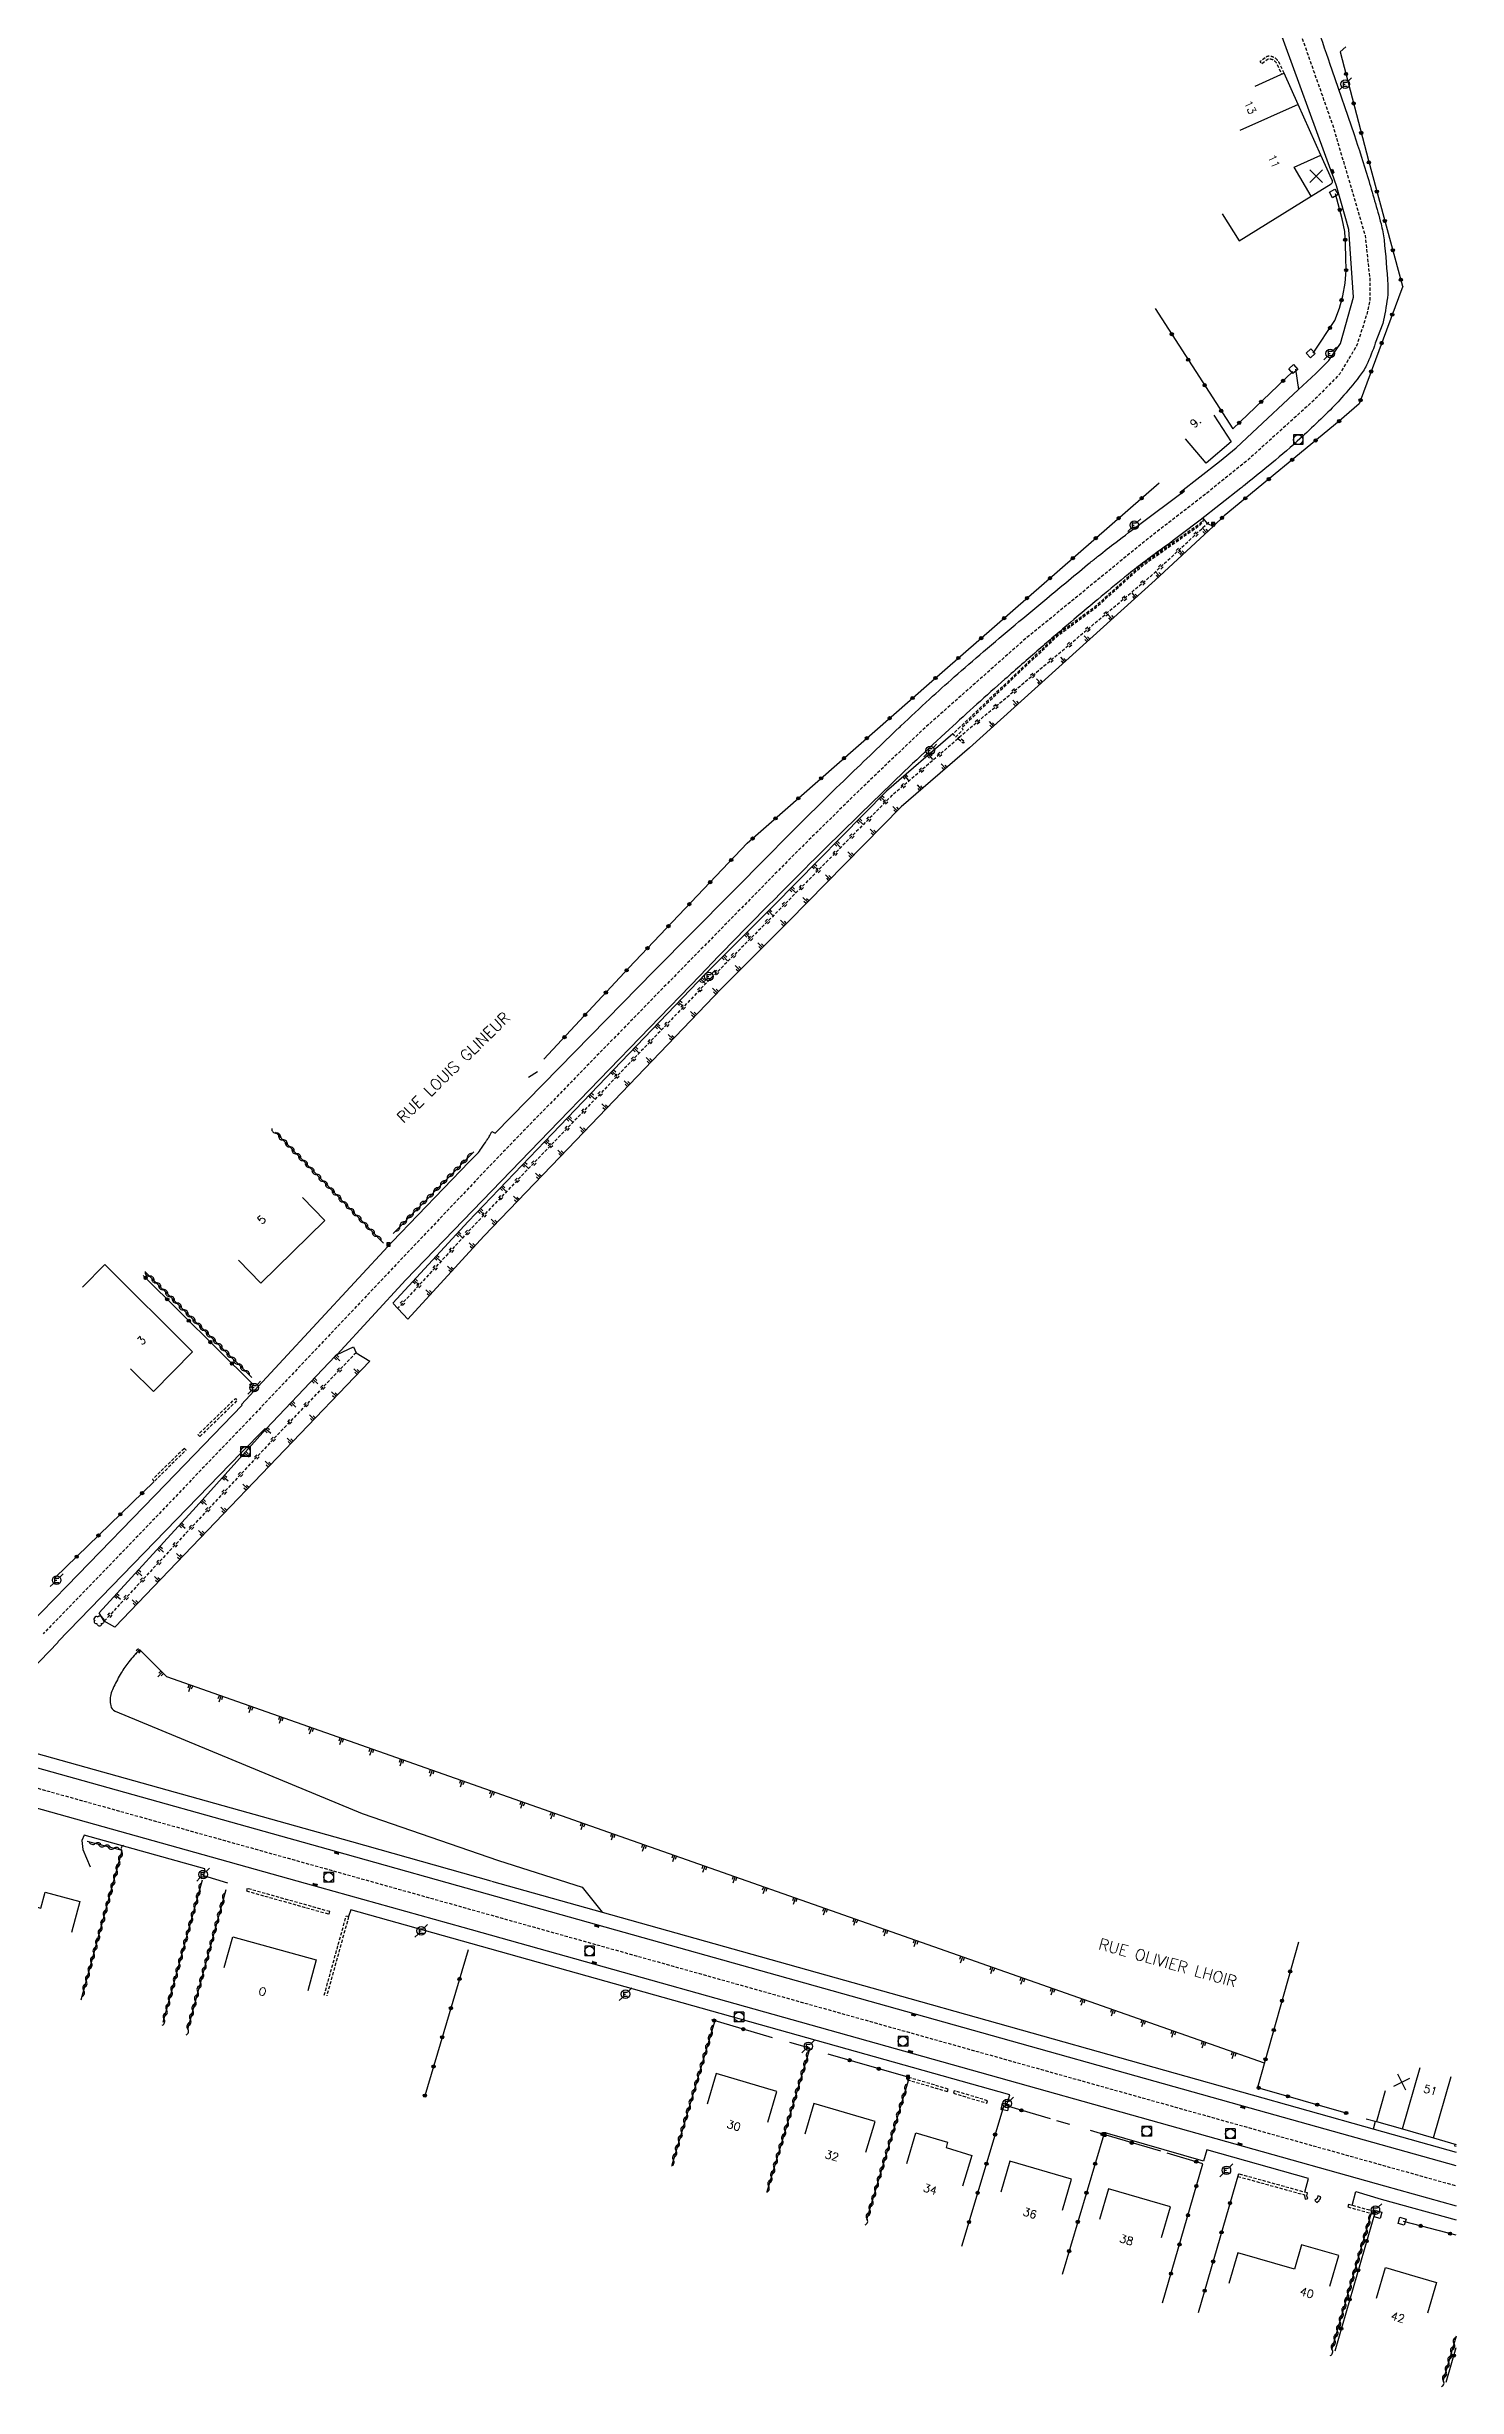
# Model space of a CAD drawing. Header units: millimetres. Extents: x 110000 to 111000, y 128000 to 129001.
# Drawn here: x 110779.8 to 111000.2, y 128416.3 to 128781.9 of the extents above; entities that cross this region are included whole.
import ezdxf
from ezdxf.enums import TextEntityAlignment as Align

# ---------------------------------------------------------------- set-up
doc = ezdxf.new("R2010")
doc.units = ezdxf.units.MM
doc.linetypes.add('DASHED', pattern=[0.75, 0.5, -0.25])
doc.layers.get('0').update_dxf_attribs({"linetype": 'CONTINUOUS'})
for name, color, linetype in [('W0001', 6, 'DASHED'), ('W0008', 7, 'CONTINUOUS'), ('W0100', 7, 'CONTINUOUS'), ('W0112', 1, 'DASHED'), ('W0211', 2, 'CONTINUOUS'), ('W0220', 5, 'DASHED'), ('W0300', 7, 'CONTINUOUS'), ('W0310', 3, 'CONTINUOUS'), ('W0322', 7, 'CONTINUOUS'), ('W0330', 7, 'CONTINUOUS'), ('W0400', 7, 'CONTINUOUS'), ('W0420', 7, 'CONTINUOUS'), ('W0471', 7, 'CONTINUOUS'), ('W0989', 7, 'CONTINUOUS'), ('W0991', 7, 'CONTINUOUS'), ('W1102', 7, 'CONTINUOUS')]:
    doc.layers.add(name, color=color, linetype=linetype)
doc.styles.get("Standard").update_dxf_attribs({"font": 'romans.shx', "width": 0.85})

# ---------------------------------------------------------------- blocks, each defined once
blk = doc.blocks.new('t112o')
at = {"color": 0, "linetype": 'Continuous'}
for p, q in [((-0.5, 0.5), (0.5, 0.5)), ((-0.5, -0.5), (-0.5, 0.5)), ((0.5, 0.5), (0.5, -0.5)), ((0.5, -0.5), (-0.5, -0.5))]:
    blk.add_line(p, q, dxfattribs=at)
blk = doc.blocks.new('T471')
for p, q in [((-0.333334, 0.333334), (-0.333334, -0.333334)), ((-0.333334, 0.333334), (0.333334, 0.333334)), ((-0.333334, 0), (0, 0)), ((0.500001, 0.500001), (1.000002, 1.000002)), ((-0.500001, -0.500001), (-1.000002, -1.000002)), ((-0.333334, -0.333334), (0.333334, -0.333334))]:
    blk.add_line(p, q)
blk.add_ellipse((0, 0), major_axis=(0.471405, 0.471405), ratio=1, start_param=5.4977871438, end_param=11.780972451)
blk = doc.blocks.new('T420')
for p, q in [((0.75, 0.75), (-0.75, 0.75)), ((-0.75, 0.75), (-0.75, -0.75)), ((0.75, 0.75), (0.75, -0.75)), ((0.75, -0.75), (-0.75, -0.75))]:
    blk.add_line(p, q)
blk.add_ellipse((0, 0), major_axis=(-0.53, 0.53), ratio=1, start_param=3.926991, end_param=10.210176)
blk = doc.blocks.new('T400')
for p, q in [((-0.15, 0.3), (0.15, 0.3)), ((-0.15, -0.25), (-0.15, 0.3)), ((-0.15, 0.15), (0.15, 0.15)), ((-0.15, 0), (0.15, 0)), ((0.15, 0.3), (0.15, -0.25)), ((-0.15, -0.15), (0.15, -0.15)), ((-0.15, -0.25), (-0.15, -0.3)), ((-0.15, -0.3), (0.15, -0.3)), ((0.15, -0.3), (0.15, -0.25))]:
    blk.add_line(p, q)
blk = doc.blocks.new('t330o')
at = {"color": 0, "linetype": 'Continuous'}
for p, q in [((0.25, -0.25), (-0.25, 0.25)), ((-0.25, -0.25), (0.25, 0.25)), ((-0.25, 0.25), (-0.25, -0.25)), ((0.25, 0.25), (-0.25, 0.25)), ((0.25, -0.25), (0.25, 0.25)), ((-0.25, -0.25), (0.25, -0.25)), ((-0.25, -0.25), (-0.25, -0.25))]:
    blk.add_line(p, q, dxfattribs=at)
blk = doc.blocks.new('T300')
for p, q in [((-0.8, 0.51), (-0.86, 0.34)), ((-0.86, 0.34), (-0.86, 0.17)), ((-0.86, 0.17), (-0.74, 0.06)), ((-0.69, 0.63), (-0.8, 0.51)), ((-0.8, -0.06), (-0.74, 0.06)), ((-0.74, 0.06), (-0.69, 0.11)), ((-0.57, 0.69), (-0.69, 0.63)), ((-0.46, 0.69), (-0.57, 0.69)), ((-0.29, 0.63), (-0.46, 0.69)), ((-0.29, 0.63), (-0.17, 0.74)), ((-0.23, 0.57), (-0.29, 0.63)), ((-0.17, 0.74), (-0.06, 0.8)), ((-0.06, 0.8), (0.06, 0.8)), ((0.06, 0.8), (0.23, 0.74)), ((0.23, 0.74), (0.34, 0.63)), ((0.34, 0.63), (0.4, 0.51)), ((0.46, 0.46), (0.34, 0.46)), ((0.4, 0.51), (0.4, 0.46)), ((0.57, 0.4), (0.46, 0.46)), ((0.57, 0.4), (0.69, 0.29)), ((0.69, 0.29), (0.74, 0.17)), ((0.74, 0.06), (0.69, -0.17)), ((0.74, 0.17), (0.74, 0.06)), ((-0.8, -0.17), (-0.8, -0.06)), ((-0.8, -0.23), (-0.8, -0.17)), ((-0.74, -0.34), (-0.8, -0.23)), ((-0.69, -0.4), (-0.74, -0.34)), ((-0.51, -0.46), (-0.69, -0.4)), ((-0.4, -0.46), (-0.51, -0.46)), ((-0.4, -0.46), (-0.34, -0.46)), ((-0.34, -0.46), (-0.34, -0.4)), ((-0.34, -0.51), (-0.34, -0.46)), ((-0.29, -0.63), (-0.34, -0.51)), ((-0.17, -0.74), (-0.29, -0.63)), ((-0.06, -0.8), (-0.17, -0.74)), ((0.06, -0.8), (-0.06, -0.8)), ((0.17, -0.74), (0.06, -0.8)), ((0.23, -0.69), (0.17, -0.74)), ((0.29, -0.46), (0.23, -0.46)), ((0.29, -0.63), (0.23, -0.69)), ((0.46, -0.4), (0.29, -0.46)), ((0.34, -0.51), (0.29, -0.63)), ((0.34, -0.51), (0.34, -0.46)), ((0.57, -0.34), (0.46, -0.4)), ((0.63, -0.29), (0.57, -0.34)), ((0.69, -0.17), (0.63, -0.29))]:
    blk.add_line(p, q)
blk = doc.blocks.new('t211o')
at = {"color": 0, "linetype": 'Continuous'}
for p, q in [((-0.29, 0.5), (-0.29, 0)), ((0, 1), (0, 0)), ((0.29, 0.5), (0.29, 0))]:
    blk.add_line(p, q, dxfattribs=at)
blk = doc.blocks.new('t991o')
at = {"color": 0, "linetype": 'Continuous'}
for p, q in [((-1, 1), (1, -1)), ((-1, -1), (1, 1))]:
    blk.add_line(p, q, dxfattribs=at)
blk = doc.blocks.new('t322o')
at = {"color": 0, "linetype": 'Continuous'}
for radius in [0.25, 0.15]:
    blk.add_circle((0, 0), radius, dxfattribs=at)
blk = doc.blocks.new('t310o')
at = {"color": 0, "linetype": 'Continuous'}
for centre, start, end in [((-0.5, 0.38), 216.8699, 323.1304), ((0.5, -0.37), 36.8699, 143.1303)]:
    blk.add_arc(centre, 0.625, start, end, dxfattribs=at)
blk = doc.blocks.new('t220o')
at = {"color": 0, "linetype": 'Continuous'}
for p, q in [((-0.25, 0.25), (0.25, 0.25)), ((-0.25, -0.25), (0.25, -0.25))]:
    blk.add_line(p, q, dxfattribs=at)

msp = doc.modelspace()

# ---------------------------------------------------------------- linework, layer by layer
at = {"layer": 'W0001', "flags": 128}
for points in [[(111000, 128869.29), (110991.11, 128854.59), (110983.12, 128841.19), (110977.42, 128830.99), (110973.74, 128823.96), (110971.65, 128817.45), (110970.68, 128814.36), (110970.21, 128810.91), (110969.9, 128806.09), (110970.57, 128800.5), (110973.01, 128791.69), (110975.4, 128784.81), (110980.78, 128769.51), (110985.8, 128752.44), (110986.54, 128745.43), (110986.54, 128742.27), (110986.03, 128740.1), (110984.5, 128735.31), (110981.81, 128730.83), (110977.96, 128726.88), (110967.6, 128717.5), (110961.02, 128712.18), (110951.61, 128704.9), (110932.34, 128689.14), (110916.52, 128675.12), (110905.91, 128664.96), (110896.39, 128655.58), (110877.54, 128636.4), (110861.76, 128620.25), (110850.18, 128608.34), (110834.89, 128592.23), (110811.74, 128567.8), (110790.45, 128545.58), (110779.2, 128533.99)], [(110466.92, 128590.18), (110491.08, 128583.68), (110506.48, 128579.84), (110508.92, 128579.76), (110539.99, 128572.31), (110570.69, 128564.94), (110610.12, 128555.46), (110631.01, 128550.3), (110633.32, 128549.42), (110655.53, 128544.02), (110666.17, 128541.32), (110705.86, 128530.23), (110745.88, 128518.98), (110777.82, 128510.04), (110825.66, 128496.67), (110870.52, 128484.09), (110933.44, 128466.44), (110972.14, 128455.58), (111000, 128447.78)]]:
    msp.add_lwpolyline(points, dxfattribs=at)
at = {"layer": 'W0008', "flags": 128}
for points in [[(110980.63, 128762.1), (110972.06, 128785.64, -0.002368), (110971.59, 128786.97, -0.00059), (110969.7, 128792.33, -0.039056), (110967.54, 128800.47, -0.047274), (110966.94, 128807.4, -0.026043), (110967.24, 128812.42, -0.041015), (110967.86, 128815.55), (110968.42, 128817.53)], [(110978.24, 128785.24, 0.00115), (110980.58, 128778.35), (110984.05, 128768.23, -0.009095), (110986.22, 128761.5, -0.008563), (110988.27, 128754.27, -0.037101), (110988.74, 128751.76, -0.013408), (110989.33, 128744.73, -0.046897), (110989.26, 128742.72, -0.023296), (110988.55, 128738.73), (110987.38, 128735.66, -0.032509), (110985.99, 128732.18, -0.0584), (110984.87, 128730.41, -0.00722), (110982.1, 128727.08, -0.019671), (110981.02, 128725.91, -0.011107), (110975.19, 128720.34, -0.014901), (110970.63, 128716.42, -0.00052), (110967.03, 128713.51, -0.002737), (110966.35, 128712.97), (110960.01, 128707.97), (110957.05, 128705.73, -0.004869), (110953.75, 128703.3, 0.005251), (110950.7, 128701.03, 0.007714), (110948.18, 128699.06, 0.004585), (110944.01, 128695.62, 0.001495), (110940.7, 128692.83, 0.001388), (110937.15, 128689.81, 0.001869), (110934.82, 128687.79, 0.000817), (110929.5, 128683.14, 0.006435), (110920.8, 128675.3, 0.005416), (110910.68, 128665.75, 0.004755), (110897.39, 128652.68, 0.003999), (110881.86, 128636.87), (110858.3, 128612.48), (110835.89, 128589.32), (110825.15, 128577.65), (110824.87, 128577.36), (110815.07, 128567.07), (110814.03, 128565.98), (110813.92, 128566.07), (110810.17, 128562.27), (110781.49, 128532.73)], [(110810.3, 128569.73), (110810.2, 128569.82), (110833.74, 128595.24), (110845.8, 128607.73, 0.021711), (110847.04, 128609, 0.034124), (110847.73, 128609.89, 0.002754), (110848.52, 128611.07, 0.006453), (110848.85, 128611.57, 0.022594), (110849, 128611.85), (110849.32, 128612.5), (110849.83, 128612.23), (110874.7, 128637.56), (110892.69, 128655.77, -0.002257), (110900.25, 128663.32, -0.003725), (110904.89, 128667.84, -0.000057), (110912.97, 128675.59, -0.001621), (110913.25, 128675.86, -0.004054), (110917.72, 128680.03, -0.004767), (110921.59, 128683.5, -0.004924), (110926.16, 128687.46, -0.002307), (110936.03, 128695.75, -0.001192), (110942.84, 128701.39, -0.006319), (110944.14, 128702.43, -0.00271), (110946.86, 128704.54, -0.001875), (110950.81, 128707.54), (110956.98, 128712.18), (110956.88, 128712.36), (110963.04, 128717.17), (110965.62, 128719.29), (110968.16, 128721.62), (110975.38, 128728.4), (110978.06, 128730.91), (110980.11, 128732.92), (110981.94, 128735.57), (110983.96, 128742.85), (110983.23, 128753.38), (110981.33, 128760.21), (110980.65, 128762.13)]]:
    msp.add_lwpolyline(points, format="xyb", dxfattribs=at)
for points in [[(110974.93, 128731.6), (110975.38, 128728.4)], [(110776.9, 128535.24), (110782.96, 128541.49), (110798.35, 128557.33), (110810.3, 128569.72)], [(110808.1, 128495.06), (110804.32, 128496.21), (110804.47, 128497.28), (110785.61, 128502.54), (110785.27, 128501.73), (110785.44, 128500.29), (110786.54, 128497.61)], [(110987.09, 128456.66), (110987.42, 128457.86)], [(110976.35, 128446.77), (110976.92, 128448.9), (110961.06, 128453.39), (110960.54, 128451.62), (110945.19, 128456.07), (110945.09, 128455.78)]]:
    msp.add_lwpolyline(points, dxfattribs=at)
at = {"layer": 'W0008'}
for points in [[(110691.94, 128531), (110710.91, 128525.72), (110750.9, 128514.45), (110773.83, 128508.01), (110820.17, 128495.07), (110844.82, 128488.2), (110912.34, 128469.23), (110965.45, 128454.35), (110988.8, 128447.78), (111000, 128444.65)], [(110849.28, 128495.36), (110866.57, 128490.51), (110914.65, 128477.03), (110987.22, 128456.62), (111000, 128453.03)], [(110929.76, 128460.24), (110930.25, 128461.98), (110846.07, 128485.63), (110827.27, 128490.9), (110826.91, 128489.83)], [(111000, 128453.9), (110999.79, 128453.96), (110999.88, 128454.27)], [(110983.74, 128444.71), (110984.33, 128446.86), (110988.29, 128445.71), (111000, 128442.44)]]:
    msp.add_lwpolyline(points, dxfattribs=at)
for points in [[(111000, 128450.89), (110967.81, 128459.91), (110914.02, 128475), (110848.65, 128493.33), (110826.42, 128499.58), (110775.42, 128513.86, -0.086156), (110773.89, 128514.59, -0.069531), (110772.36, 128516.02, -0.067595), (110771.72, 128517.09, -0.058929), (110771.31, 128518.46, -0.061484), (110771.22, 128520.3, -0.088017), (110771.54, 128521.55, -0.033464), (110772.32, 128522.99, -0.052305), (110772.96, 128523.82), (110781.54, 128532.69)], [(110849.22, 128495.37), (110827.44, 128501.5), (110773.27, 128516.65), (110772.54, 128517.92, -0.093563), (110772.33, 128518.93, -0.041071), (110772.44, 128520.72, -0.088307), (110772.71, 128521.51, -0.021591), (110773.35, 128522.58, -0.045834), (110773.72, 128523.04), (110775.48, 128524.86), (110774.68, 128525.61)]]:
    msp.add_lwpolyline(points, format="xyb", dxfattribs=at)
at = {"layer": 'W0100', "flags": 128}
msp.add_lwpolyline([(110963.45, 128755.86), (110966.09, 128751.61), (110977.34, 128758.61), (110980.5, 128760.54, 0.071463), (110980.6, 128760.65, 0.071463), (110980.67, 128760.78, 0.061607), (110980.69, 128760.9, 0.163643), (110980.61, 128761.2), (110978.87, 128764.99), (110975.33, 128772.93), (110973.13, 128777.81), (110968.57, 128775.75)], format="xyb", dxfattribs=at)
for points in [[(110962.13, 128724.41), (110964.84, 128720.21), (110960.95, 128716.87), (110957.7, 128720.67)], [(110819.75, 128602.16), (110823.24, 128598.58), (110813.22, 128588.81), (110809.73, 128592.39)], [(110785.35, 128588.14), (110788.88, 128591.68), (110802.58, 128578.07), (110796.44, 128571.88), (110792.89, 128575.4)]]:
    msp.add_lwpolyline(points, dxfattribs=at)
at = {"layer": 'W0100'}
for points in [[(110768.46, 128488.83), (110769.79, 128493.65), (110778.85, 128491.16), (110779.54, 128493.66), (110784.96, 128492.17), (110783.64, 128487.35)], [(110807.51, 128481.86), (110808.84, 128486.68), (110821.9, 128483.06), (110820.56, 128478.25)], [(110892.45, 128457.69), (110893.88, 128462.48), (110884.4, 128465.31), (110882.97, 128460.52)], [(110988.92, 128462.63), (110987.56, 128457.82), (110991.65, 128456.66), (110996.49, 128455.25), (111000, 128454.24)], [(110907.79, 128453.02), (110909.21, 128457.81), (110899.64, 128460.63), (110898.23, 128455.83)], [(110914.15, 128451.27), (110915.59, 128456.06), (110920.55, 128454.57), (110920.31, 128453.73), (110924.31, 128452.51), (110922.85, 128447.73)], [(110938.49, 128443.99), (110939.89, 128448.79), (110930.28, 128451.6), (110928.88, 128446.8)], [(110953.98, 128439.67), (110955.38, 128444.47), (110945.7, 128447.3), (110944.3, 128442.5)], [(110980.29, 128432.08), (110981.68, 128436.88), (110975.83, 128438.57), (110974.73, 128434.76), (110965.89, 128437.31), (110964.5, 128432.51)], [(110987.56, 128430.2), (110988.95, 128435), (110993.55, 128433.67), (110996.95, 128432.69), (110995.56, 128427.88)]]:
    msp.add_lwpolyline(points, dxfattribs=at)
at = {"layer": 'W0112', "flags": 128}
msp.add_lwpolyline([(110973.13, 128777.81), (110972.31, 128779.54, 0.090591), (110971.93, 128780.02, 0.090591), (110971.4, 128780.34, 0.069966), (110970.94, 128780.45, 0.069966), (110970.46, 128780.43), (110969.33, 128779.62), (110969.56, 128779.29), (110970.62, 128780.05, -0.054381), (110970.9, 128780.05, -0.069966), (110971.26, 128779.97, -0.090591), (110971.66, 128779.72, -0.089183), (110971.95, 128779.36), (110972.76, 128777.63)], format="xyb", dxfattribs=at)
for points in [[(110922.52, 128675.69), (110921.37, 128674.63), (110921.8, 128674.09), (110922.98, 128675.29), (110922.72, 128675.56), (110930.39, 128682.93), (110937.81, 128689.97), (110943.74, 128694.36), (110950.98, 128700.88), (110960.08, 128707.3), (110960.55, 128707.93), (110960.41, 128708.04), (110959.96, 128707.42), (110950.87, 128701.02), (110943.63, 128694.49), (110937.7, 128690.11), (110930.26, 128683.06), (110922.52, 128675.69)], [(110922.14, 128673.82), (110922.35, 128674.08), (110923.2, 128673.42), (110922.99, 128673.16)], [(110803.7, 128564.82), (110803.42, 128565.11), (110809.25, 128570.75), (110809.52, 128570.46)], [(110811.82, 128573.18), (110811.4, 128572.78), (110811.68, 128572.49), (110812.1, 128572.89)], [(110801.26, 128563.01), (110801.54, 128562.72), (110796.56, 128557.81), (110796.28, 128558.1)]]:
    msp.add_lwpolyline(points, close=True, dxfattribs=at)
at = {"layer": 'W0112'}
for points in [[(110823.92, 128490.21), (110824.03, 128490.6), (110811.1, 128494.22), (110810.99, 128493.84)], [(110914.25, 128464.35), (110920.52, 128462.51), (110920.64, 128462.89), (110914.36, 128464.73)], [(110921.46, 128462.23), (110926.68, 128460.69), (110926.79, 128461.07), (110921.57, 128462.62)], [(110965.9, 128449.24), (110976.32, 128446.36), (110976.29, 128446.18), (110976.43, 128445.66), (110976.82, 128445.77), (110976.7, 128446.19), (110976.78, 128446.65), (110966, 128449.63)], [(110978.22, 128445.16), (110978.64, 128445.55), (110978.69, 128445.7), (110978.75, 128445.69), (110978.86, 128446.07), (110978.42, 128446.2), (110978.29, 128445.77), (110977.95, 128445.45)], [(110983.09, 128444.48), (110987.13, 128443.36), (110987.23, 128443.74), (110983.19, 128444.86)]]:
    msp.add_lwpolyline(points, close=True, dxfattribs=at)
msp.add_lwpolyline([(110823.14, 128477.53), (110826.57, 128489.93), (110826.95, 128489.82), (110823.52, 128477.43)], dxfattribs=at)
at = {"layer": 'W0211', "flags": 128}
for points in [[(110960.44, 128708.31), (110961.12, 128707.45), (110962.08, 128707.05), (110953, 128698.6), (110923.99, 128672.44), (110913.31, 128663.2), (110895.72, 128645.36), (110885.15, 128634.78), (110861.23, 128609.82), (110848.1, 128596.13), (110836.19, 128583.18), (110833.92, 128585.62)], [(110921.37, 128674.63), (110911.01, 128665.66), (110893.32, 128647.73), (110882.74, 128637.14), (110858.8, 128612.15), (110845.65, 128598.44), (110833.88, 128585.65)], [(110825.15, 128577.65), (110827.71, 128578.85), (110828.12, 128577.93), (110830.29, 128576.62), (110790.4, 128535.04), (110788.77, 128536), (110787.99, 128537.26), (110803.13, 128553.83), (110814.03, 128565.98)]]:
    msp.add_lwpolyline(points, dxfattribs=at)
at = {"layer": 'W0211'}
msp.add_lwpolyline([(110970.07, 128466.95), (110918.41, 128485.13), (110868.5, 128502.68), (110798.53, 128527.29), (110794.3, 128531.53, 0.030005), (110792.61, 128529.65, 0.035716), (110791.41, 128527.9, 0.016829), (110790.26, 128525.76, 0.038443), (110789.86, 128524.78, 0.132233), (110789.77, 128522.79, 0.244479), (110790.49, 128521.94), (110829.05, 128505.93), (110850.35, 128498.57), (110863.46, 128494.41), (110866.57, 128490.51)], format="xyb", dxfattribs=at)
at = {"layer": 'W0220', "flags": 128}
for points in [[(110922.35, 128674.08), (110952.36, 128699.3), (110961.44, 128707.75)], [(110922.14, 128673.82), (110911.75, 128664.87), (110894.09, 128646.97), (110883.52, 128636.38), (110859.58, 128611.4), (110846.44, 128597.7), (110834.68, 128584.92)], [(110828.12, 128577.93), (110815.97, 128565.26), (110788.77, 128536)]]:
    msp.add_lwpolyline(points, dxfattribs=at)
at = {"layer": 'W0310', "flags": 128}
for points in [[(110832.4, 128595.05), (110815.53, 128612.36)], [(110833.91, 128596.57), (110846.5, 128609.32)], [(110811.82, 128574.05), (110795.26, 128590.48)], [(110785.16, 128476.84), (110791.55, 128500.15), (110786.09, 128501.57)], [(110804.05, 128495.51), (110797.94, 128473.27)], [(110807.75, 128494), (110801.77, 128472.2)], [(110884.11, 128473.38), (110877.43, 128451)], [(110899, 128469.29), (110892.3, 128446.83)], [(110914.36, 128464.17), (110907.88, 128442.45)], [(110986.86, 128443.84), (110980.55, 128422.08)], [(111000, 128424.29), (110997.95, 128417.2)]]:
    msp.add_lwpolyline(points, dxfattribs=at)
at = {"layer": 'W0322', "flags": 128}
for points in [[(110982.79, 128781.93), (110981.91, 128781.16), (110986.3, 128764.16), (110991.65, 128744.53)], [(110977.67, 128734.06), (110981.06, 128739.19), (110981.8, 128741.11), (110982.29, 128743.05), (110982.66, 128745.01), (110982.83, 128747.04), (110982.78, 128749.02), (110982.72, 128751.05), (110982.61, 128753.07), (110982.21, 128755.05), (110981.17, 128758.95)], [(110991.67, 128744.56), (110984.87, 128726.18), (110981.73, 128723.48), (110963.77, 128708.67), (110962.08, 128707.05)], [(110953, 128741.05), (110965.12, 128722.24), (110974.5, 128731.22)], [(110857.44, 128623.76), (110870.76, 128638.07), (110889.24, 128657.53), (110917.67, 128682.48), (110953.63, 128713.84)], [(110855.05, 128620.96), (110856.45, 128621.88)], [(110812.1, 128572.89), (110794.83, 128590.01)], [(110781.05, 128542.75), (110796.56, 128557.81)], [(110845.65, 128484.62), (110838.84, 128461.82)], [(110975.36, 128485.83), (110968.99, 128463.12), (110983.13, 128459.05)], [(110893.18, 128470.89), (110883.73, 128473.69)], [(110899, 128469.29), (110895.89, 128470.18)], [(110914.36, 128464.73), (110901.89, 128468.36)], [(110929.33, 128460.33), (110922.74, 128438.28)], [(110936.64, 128458.23), (110929.76, 128460.24)], [(110939.63, 128457.35), (110937.6, 128457.94)], [(110985.97, 128458.26), (110987.56, 128457.82)], [(110944.96, 128455.78), (110938.43, 128433.89)], [(110953.88, 128453.17), (110944.96, 128455.78), (110942.9, 128456.39)], [(110954.13, 128429.48), (110960.44, 128451.23), (110954.83, 128452.89)], [(110966, 128449.63), (110959.72, 128427.91)], [(110987.34, 128443.7), (110981.04, 128421.94)], [(111000, 128440.05), (110991.8, 128442.21)], [(110998.43, 128417.07), (111000, 128422.49)]]:
    msp.add_lwpolyline(points, dxfattribs=at)
at = {"layer": 'W1102', "flags": 128}
for points in [[(110975.33, 128772.93), (110966.2, 128768.85)], [(110977.34, 128758.61), (110974.72, 128763.14), (110978.87, 128764.99)], [(110991.65, 128456.66), (110994.41, 128466.27)], [(110996.49, 128455.25), (110999.25, 128464.85)]]:
    msp.add_lwpolyline(points, dxfattribs=at)

# ---------------------------------------------------------------- block references
at = {"layer": 'W0112'}
for p, rotation in [((110980.88, 128759.04), 120.4624207138676), ((110974.56, 128731.6), 41.10810516226037), ((110977.29, 128734.06), 43.01119228246475), ((110929.5, 128460.09), 168.2767286685068), ((110987.8, 128443.29), 163.9981921090969), ((110991.56, 128442.24), 163.890229176699)]:
    msp.add_blockref('t112o', p, dxfattribs=dict(at, rotation=rotation))
at = {"layer": 'W0211'}
for p, rotation in [((110961, 128706.04), 42.93151646670739), ((110957.34, 128702.64), 42.93151646669602), ((110953.68, 128699.23), 42.93151646668992), ((110949.98, 128695.87), 42.04648567447689), ((110946.26, 128692.53), 42.04648567447689), ((110942.55, 128689.18), 42.04648567447689), ((110938.84, 128685.83), 42.04648567449487), ((110935.13, 128682.48), 42.04648567447689), ((110927.7, 128675.78), 42.04648567447689), ((110931.41, 128679.13), 42.04648567449487), ((110917.59, 128671.36), 220.8604074054217), ((110920.21, 128669.17), 40.8604074054633), ((110913.81, 128668.08), 220.8604074053927), ((110916.43, 128665.9), 40.86040740546962), ((110910.09, 128664.74), 225.3978459199772), ((110912.69, 128662.57), 45.39784591995944), ((110906.58, 128661.18), 225.3978459199712), ((110909.18, 128659.01), 45.39784591996538), ((110903.07, 128657.62), 225.3978459199889), ((110905.67, 128655.46), 45.39784591997122), ((110899.56, 128654.06), 225.3978459199712), ((110902.16, 128651.9), 45.39784591996538), ((110896.05, 128650.5), 225.3978459199889), ((110898.65, 128648.34), 45.39784591995357), ((110889, 128643.41), 225.0189239607147), ((110892.54, 128646.95), 225.0189239606969), ((110895.14, 128644.78), 45.01892396063211), ((110885.47, 128639.87), 225.0189239607029), ((110891.6, 128641.24), 45.018923960638), ((110881.95, 128636.32), 226.2308831472739), ((110888.07, 128637.71), 45.0189239606439), ((110878.5, 128632.71), 226.2308831472739), ((110884.55, 128634.16), 46.23088314589966), ((110875.04, 128629.1), 226.2308831472974), ((110881.09, 128630.55), 46.23088314588786), ((110871.58, 128625.49), 226.2308831472681), ((110877.63, 128626.94), 46.23088314589388), ((110868.12, 128621.88), 226.2308831472739), ((110874.18, 128623.33), 46.23088314588209), ((110864.66, 128618.27), 226.2308831472916), ((110870.72, 128619.72), 46.23088314588786), ((110861.2, 128614.66), 226.2308831472857), ((110867.26, 128616.11), 46.23088314589966), ((110857.75, 128611.05), 226.1851386787667), ((110863.8, 128612.5), 46.23088314588209), ((110854.28, 128607.44), 226.1851386787607), ((110860.34, 128608.89), 46.18513868136161), ((110850.82, 128603.84), 226.1851386787843), ((110856.88, 128605.28), 46.18513868135584), ((110847.36, 128600.23), 226.1851386787546), ((110853.42, 128601.68), 46.1851386813556), ((110843.94, 128596.59), 227.4015602093386), ((110849.96, 128598.07), 46.18513868136161), ((110840.56, 128592.91), 227.401560209333), ((110846.53, 128594.43), 47.40156020933295), ((110837.17, 128589.23), 227.4015602093626), ((110843.15, 128590.75), 47.40156020933859), ((110839.77, 128587.07), 47.40156020933247), ((110824.87, 128577.36), 226.380969631596), ((110828.47, 128574.73), 46.19254093802915), ((110821.42, 128573.74), 226.3809696315902), ((110825.01, 128571.12), 46.19254093802915), ((110817.97, 128570.12), 226.3809696315841), ((110821.55, 128567.51), 46.19254093802313), ((110814.03, 128565.98), 228.1096678797379), ((110818.08, 128563.9), 46.19254093802915), ((110810.69, 128562.26), 228.1096678797261), ((110814.62, 128560.29), 46.19254093802915), ((110807.36, 128558.54), 228.1096678797261), ((110811.16, 128556.69), 46.19254093804094), ((110804.02, 128554.82), 228.1096678797379), ((110807.7, 128553.08), 46.19254093802313), ((110800.65, 128551.12), 227.5763969596625), ((110804.24, 128549.47), 46.19254093802915), ((110797.28, 128547.43), 227.5763969596682), ((110800.78, 128545.86), 46.19254093802336), ((110793.91, 128543.74), 227.5763969596682), ((110797.32, 128542.26), 46.19254093803517), ((110790.54, 128540.05), 227.5763969596625), ((110793.86, 128538.65), 46.19254093802313), ((110794.3, 128531.53), 135.0538240874655), ((110797.83, 128527.99), 134.983364982243), ((110802.31, 128525.96), 160.6207675533923), ((110807.03, 128524.3), 160.6207675533951), ((110811.74, 128522.64), 160.6207675533845), ((110816.46, 128520.99), 160.6207675533951), ((110821.18, 128519.33), 160.6207675533923), ((110825.89, 128517.67), 160.6207675533872), ((110830.61, 128516.01), 160.6207675533923), ((110835.32, 128514.35), 160.6207675533951), ((110840.04, 128512.69), 160.6207675533845), ((110844.76, 128511.03), 160.6207675533951), ((110849.47, 128509.37), 160.6207675533951), ((110854.19, 128507.72), 160.6207675533872), ((110858.9, 128506.06), 160.6207675533951), ((110863.62, 128504.4), 160.6207675533951), ((110868.34, 128502.74), 160.6207675533872), ((110873.21, 128501.02), 160.6207675533951), ((110877.93, 128499.36), 160.6207675533951), ((110882.65, 128497.71), 160.6207675533872), ((110887.36, 128496.05), 160.6207675533951), ((110892.08, 128494.39), 160.6207675533951), ((110896.79, 128492.73), 160.6207675533872), ((110901.51, 128491.07), 160.6207675533951), ((110906.22, 128489.41), 160.6207675533923), ((110910.94, 128487.75), 160.6207675533872), ((110915.66, 128486.09), 160.6207675533923), ((110922.91, 128483.54), 160.6207675533872), ((110927.63, 128481.88), 160.6207675533845), ((110932.34, 128480.22), 160.6207675533951), ((110937.06, 128478.57), 160.6207675533872), ((110941.77, 128476.91), 160.6207675533872), ((110946.49, 128475.25), 160.6207675533951), ((110951.21, 128473.59), 160.6207675533872), ((110955.92, 128471.93), 160.6207675533872), ((110960.64, 128470.27), 160.6207675533923), ((110965.35, 128468.61), 160.6207675533872)]:
    msp.add_blockref('t211o', p, dxfattribs=dict(at, rotation=rotation))
at = {"layer": 'W0220'}
for p, rotation in [((110959.35, 128705.8), 42.93151646675114), ((110956.61, 128703.25), 42.93151646675114), ((110951.06, 128698.21), 40.03781372427096), ((110953.86, 128700.7), 42.93151646675114), ((110948.19, 128695.79), 40.03781372427096), ((110942.45, 128690.97), 40.03781372427096), ((110945.32, 128693.38), 40.03781372427096), ((110939.58, 128688.56), 40.03781372427096), ((110933.83, 128683.73), 40.03781372427096), ((110936.7, 128686.14), 40.03781372427096), ((110930.96, 128681.32), 40.03781372427096), ((110925.22, 128676.5), 40.03781372427096), ((110928.09, 128678.91), 40.03781372427096), ((110916.46, 128668.92), 220.7215639524611), ((110919.3, 128671.37), 220.7215639524611), ((110913.62, 128666.48), 220.7215639524611), ((110910.85, 128663.95), 225.3978459198476), ((110905.58, 128658.61), 225.3978459198476), ((110908.21, 128661.28), 225.3978459198476), ((110902.95, 128655.94), 225.3978459198476), ((110897.68, 128650.6), 225.3978459198476), ((110900.31, 128653.27), 225.3978459198476), ((110895.05, 128647.93), 225.3978459198476), ((110892.4, 128645.28), 225.0189239608904), ((110887.1, 128639.97), 225.0189239608904), ((110889.75, 128642.62), 225.0189239608904), ((110884.45, 128637.32), 225.0189239608904), ((110881.84, 128634.63), 226.2308831473096), ((110876.65, 128629.21), 226.2308831473096), ((110879.24, 128631.92), 226.2308831473096), ((110874.05, 128626.51), 226.2308831473096), ((110871.46, 128623.8), 226.2308831473096), ((110866.27, 128618.38), 226.2308831473096), ((110868.87, 128621.09), 226.2308831473096), ((110863.68, 128615.67), 226.2308831473096), ((110861.08, 128612.97), 226.2308831473096), ((110855.89, 128607.55), 226.1851386787429), ((110858.49, 128610.26), 226.1851386787429), ((110853.3, 128604.85), 226.1851386787429), ((110848.1, 128599.44), 226.1851386787429), ((110850.7, 128602.14), 226.1851386787429), ((110845.53, 128596.71), 227.4015602093623), ((110842.99, 128593.95), 227.4015602093623), ((110837.91, 128588.43), 227.4015602093623), ((110840.45, 128591.19), 227.4015602093623), ((110835.38, 128585.67), 227.4015602093623), ((110825.52, 128575.22), 226.1933733761148), ((110822.93, 128572.52), 226.1933733761148), ((110817.73, 128567.11), 226.1933733761148), ((110820.33, 128569.81), 226.1933733761148), ((110815.15, 128564.39), 227.093434152171), ((110812.6, 128561.64), 227.093434152171), ((110807.49, 128556.15), 227.093434152171), ((110810.05, 128558.89), 227.093434152171), ((110804.94, 128553.4), 227.093434152171), ((110802.39, 128550.65), 227.093434152171), ((110797.28, 128545.16), 227.093434152171), ((110799.83, 128547.91), 227.093434152171), ((110794.73, 128542.41), 227.093434152171), ((110792.18, 128539.67), 227.093434152171), ((110789.62, 128536.92), 227.093434152171)]:
    msp.add_blockref('t220o', p, dxfattribs=dict(at, rotation=rotation))
at = {"layer": 'W0300'}
msp.add_blockref('T300', (110788.02, 128536.02), dxfattribs=at)
at = {"layer": 'W0310'}
for p, rotation in [((110815.65, 128612.23), 134.2618413569143), ((110816.7, 128611.16), 134.2618413569143), ((110817.75, 128610.08), 134.2618413569143), ((110818.79, 128609.01), 134.2618413569143), ((110819.84, 128607.94), 134.2618413569143), ((110820.89, 128606.86), 134.2618413569143), ((110843.39, 128606.17), 45.3552176840946), ((110844.45, 128607.24), 45.3552176840946), ((110845.5, 128608.31), 45.3552176840946), ((110821.93, 128605.79), 134.2618413569143), ((110822.98, 128604.71), 134.2618413569143), ((110824.03, 128603.64), 134.2618413569143), ((110825.08, 128602.57), 134.2618413569143), ((110840.23, 128602.97), 45.3552176840946), ((110841.29, 128604.04), 45.3552176840946), ((110842.34, 128605.11), 45.3552176840946), ((110826.12, 128601.49), 134.2618413569143), ((110827.17, 128600.42), 134.2618413569143), ((110828.22, 128599.34), 134.2618413569143), ((110837.07, 128599.77), 45.3552176840946), ((110838.12, 128600.84), 45.3552176840946), ((110839.18, 128601.91), 45.3552176840946), ((110829.26, 128598.27), 134.2618413569143), ((110830.31, 128597.19), 134.2618413569143), ((110831.36, 128596.12), 134.2618413569143), ((110834.96, 128597.64), 45.3552176840946), ((110836.02, 128598.7), 45.3552176840946), ((110795.85, 128589.89), 135.244195416366), ((110796.91, 128588.84), 135.244195416366), ((110797.98, 128587.78), 135.244195416366), ((110799.04, 128586.73), 135.244195416366), ((110800.11, 128585.67), 135.244195416366), ((110801.17, 128584.61), 135.244195416366), ((110802.24, 128583.56), 135.244195416366), ((110803.3, 128582.5), 135.244195416366), ((110804.37, 128581.45), 135.244195416366), ((110805.43, 128580.39), 135.244195416366), ((110806.5, 128579.33), 135.244195416366), ((110807.56, 128578.28), 135.244195416366), ((110808.63, 128577.22), 135.244195416366), ((110809.69, 128576.16), 135.244195416366), ((110810.76, 128575.11), 135.244195416366), ((110787.36, 128501.24), 165.430996012145), ((110788.81, 128500.86), 165.430996012145), ((110791.51, 128499.99), 74.65156240757396), ((110790.27, 128500.49), 165.430996012145), ((110790.72, 128497.1), 74.65156240757396), ((110791.11, 128498.54), 74.65156240757396), ((110789.52, 128492.76), 74.65156240757396), ((110789.92, 128494.2), 74.65156240757396), ((110790.32, 128495.65), 74.65156240757396), ((110803.65, 128494.07), 254.6515624076135), ((110788.73, 128489.86), 74.65156240757396), ((110789.13, 128491.31), 74.65156240757396), ((110802.46, 128489.73), 254.6515624076135), ((110802.86, 128491.17), 254.6515624076135), ((110803.26, 128492.62), 254.6515624076135), ((110806.56, 128489.66), 254.6515624076024), ((110806.96, 128491.11), 254.6515624076024), ((110807.36, 128492.55), 254.6515624076024), ((110787.54, 128485.52), 74.65156240757396), ((110787.94, 128486.97), 74.65156240757396), ((110788.33, 128488.42), 74.65156240757396), ((110801.27, 128485.39), 254.6515624076135), ((110801.67, 128486.83), 254.6515624076135), ((110802.06, 128488.28), 254.6515624076135), ((110805.77, 128486.77), 254.6515624076024), ((110806.16, 128488.21), 254.6515624076024), ((110786.74, 128482.63), 74.65156240757396), ((110787.14, 128484.08), 74.65156240757396), ((110800.48, 128482.49), 254.6515624076135), ((110800.87, 128483.94), 254.6515624076135), ((110804.58, 128482.43), 254.6515624076024), ((110804.97, 128483.87), 254.6515624076024), ((110805.37, 128485.32), 254.6515624076024), ((110785.55, 128478.29), 74.65156240757396), ((110785.95, 128479.74), 74.65156240757396), ((110786.35, 128481.18), 74.65156240757396), ((110799.29, 128478.16), 254.6515624076135), ((110799.68, 128479.6), 254.6515624076135), ((110800.08, 128481.05), 254.6515624076135), ((110803.38, 128478.09), 254.6515624076024), ((110803.78, 128479.53), 254.6515624076024), ((110804.18, 128480.98), 254.6515624076024), ((110798.49, 128475.26), 254.6515624076135), ((110798.89, 128476.71), 254.6515624076135), ((110802.59, 128475.19), 254.6515624076024), ((110802.99, 128476.64), 254.6515624076024), ((110798.09, 128473.82), 254.6515624076135), ((110801.8, 128472.3), 254.6515624076024), ((110802.19, 128473.75), 254.6515624076024), ((110883.68, 128471.94), 253.3802100153709), ((110882.4, 128467.63), 253.3802100153709), ((110882.83, 128469.07), 253.3802100153709), ((110883.26, 128470.5), 253.3802100153709), ((110898.58, 128467.86), 253.3802100153578), ((110881.54, 128464.75), 253.3802100153709), ((110881.97, 128466.19), 253.3802100153709), ((110897.29, 128463.54), 253.3802100153578), ((110897.72, 128464.98), 253.3802100153578), ((110898.15, 128466.42), 253.3802100153578), ((110880.25, 128460.44), 253.3802100153709), ((110880.68, 128461.88), 253.3802100153709), ((110881.11, 128463.32), 253.3802100153709), ((110896.43, 128460.67), 253.3802100153578), ((110896.86, 128462.11), 253.3802100153578), ((110913.08, 128459.86), 253.3802100153675), ((110913.51, 128461.29), 253.3802100153675), ((110913.94, 128462.73), 253.3802100153675), ((110878.97, 128456.13), 253.3802100153709), ((110879.39, 128457.57), 253.3802100153709), ((110879.82, 128459), 253.3802100153709), ((110895.14, 128456.36), 253.3802100153578), ((110895.57, 128457.79), 253.3802100153578), ((110896, 128459.23), 253.3802100153578), ((110912.22, 128456.98), 253.3802100153675), ((110912.65, 128458.42), 253.3802100153675), ((110878.11, 128453.25), 253.3802100153709), ((110878.54, 128454.69), 253.3802100153709), ((110894.28, 128453.48), 253.3802100153578), ((110894.71, 128454.92), 253.3802100153578), ((110910.93, 128452.67), 253.3802100153675), ((110911.36, 128454.11), 253.3802100153675), ((110911.79, 128455.54), 253.3802100153675), ((110877.68, 128451.82), 253.3802100153709), ((110893, 128449.17), 253.3802100153578), ((110893.43, 128450.61), 253.3802100153578), ((110893.86, 128452.04), 253.3802100153578), ((110910.07, 128449.8), 253.3802100153675), ((110910.5, 128451.23), 253.3802100153675), ((110892.57, 128447.73), 253.3802100153578), ((110908.79, 128445.48), 253.3802100153675), ((110909.22, 128446.92), 253.3802100153675), ((110909.64, 128448.36), 253.3802100153675), ((110907.93, 128442.61), 253.3802100153675), ((110908.36, 128444.05), 253.3802100153675), ((110986.44, 128442.4), 253.8362163926161), ((110985.19, 128438.07), 253.8362163926161), ((110985.61, 128439.51), 253.8362163926161), ((110986.03, 128440.95), 253.8362163926161), ((110984.36, 128435.19), 253.8362163926161), ((110984.77, 128436.63), 253.8362163926161), ((110983.1, 128430.87), 253.8362163926161), ((110983.52, 128432.31), 253.8362163926161), ((110983.94, 128433.75), 253.8362163926161), ((110982.27, 128427.99), 253.8362163926161), ((110982.69, 128429.43), 253.8362163926161), ((110981.02, 128423.67), 253.8362163926161), ((110981.43, 128425.11), 253.8362163926161), ((110981.85, 128426.55), 253.8362163926161), ((110980.6, 128422.23), 253.8362163926161), ((110998.82, 128420.22), 253.8362163926026), ((110999.24, 128421.66), 253.8362163926026), ((110999.66, 128423.1), 253.8362163926026), ((110997.99, 128417.34), 253.8362163926026), ((110998.4, 128418.78), 253.8362163926026)]:
    msp.add_blockref('t310o', p, dxfattribs=dict(at, rotation=rotation))
at = {"layer": 'W0322'}
for p, rotation in [((110982.8, 128777.69), 284.4759123000588), ((110983.99, 128773.09), 284.4759123000588), ((110985.18, 128768.49), 284.4759123000588), ((110986.37, 128763.89), 285.2510624234213), ((110987.62, 128759.31), 285.2510624234213), ((110981.84, 128756.46), 104.9583090427651), ((110988.87, 128754.73), 285.2510624234213), ((110982.68, 128751.8), 93.38463664579109), ((110990.12, 128750.15), 285.2510624234213), ((110982.83, 128747.05), 91.42655462561466), ((110982.11, 128742.37), 75.83629063894873), ((110991.37, 128745.56), 285.2510624234213), ((110990.02, 128740.1), 249.6901171070652), ((110955.57, 128737.05), 302.8130178896819), ((110980.29, 128738.03), 56.5113646062448), ((110988.37, 128735.65), 249.6901171070652), ((110958.14, 128733.06), 302.8130178896819), ((110986.73, 128731.2), 249.6901171070652), ((110960.72, 128729.07), 302.8130178896819), ((110972.97, 128729.76), 43.7585813138616), ((110963.29, 128725.08), 302.8130178896819), ((110969.54, 128726.47), 43.7585813138616), ((110985.08, 128726.74), 249.6901171070652), ((110966.11, 128723.18), 43.7585813138616), ((110978.06, 128720.45), 219.509743598963), ((110981.72, 128723.47), 219.509743598963), ((110974.39, 128717.43), 219.509743598963), ((110970.73, 128714.41), 219.509743598963), ((110950.86, 128711.42), 41.08275225111952), ((110967.06, 128711.39), 219.509743598963), ((110947.28, 128708.3), 41.08275225111952), ((110963.42, 128708.34), 223.8314784972579), ((110940.12, 128702.06), 41.08275225111952), ((110943.7, 128705.18), 41.08275225111952), ((110936.54, 128698.93), 41.08275225111952), ((110932.96, 128695.81), 41.08275225111952), ((110929.38, 128692.69), 41.08275225111952), ((110925.8, 128689.57), 41.08275225111952), ((110922.22, 128686.45), 41.08275225111952), ((110915.06, 128680.2), 41.27790848143881), ((110918.64, 128683.33), 41.08275225111952), ((110911.49, 128677.06), 41.27790848143881), ((110907.92, 128673.93), 41.27790848143881), ((110904.35, 128670.8), 41.27790848143881), ((110900.79, 128667.66), 41.27790848143881), ((110897.22, 128664.53), 41.27790848143881), ((110890.08, 128658.26), 41.27790848143881), ((110893.65, 128661.4), 41.27790848143881), ((110886.74, 128654.89), 46.48392292616808), ((110883.46, 128651.45), 46.48392292616808), ((110880.19, 128648), 46.48392292616808), ((110876.92, 128644.56), 46.48392292616808), ((110873.65, 128641.11), 46.48392292616808), ((110870.39, 128637.66), 47.05033604963447), ((110867.15, 128634.19), 47.05033604963447), ((110863.91, 128630.71), 47.05033604963447), ((110860.68, 128627.23), 47.05033604963447), ((110795.23, 128589.61), 135.2441954163779), ((110798.61, 128586.27), 135.2441954163779), ((110801.98, 128582.92), 135.2441954163779), ((110805.35, 128579.58), 135.2441954163779), ((110808.72, 128576.23), 135.2441954163779), ((110794.68, 128555.99), 44.14830329084561), ((110791.27, 128552.68), 44.14830329084561), ((110787.86, 128549.37), 44.14830329084561), ((110784.46, 128546.06), 44.14830329084561), ((110844.29, 128480.07), 253.3802100153858), ((110974.08, 128481.26), 254.336218335605), ((110842.93, 128475.52), 253.3802100153858), ((110972.8, 128476.68), 254.336218335605), ((110884.07, 128473.59), 163.5416087440166), ((110888.62, 128472.24), 163.5416087440166), ((110971.51, 128472.11), 254.336218335605), ((110841.57, 128470.97), 253.3802100153858), ((110840.22, 128466.41), 253.3802100153858), ((110905.24, 128467.39), 163.7837493671952), ((110909.8, 128466.06), 163.7837493671952), ((110970.23, 128467.54), 254.336218335605), ((110838.86, 128461.86), 253.3802100153858), ((110969.15, 128463.08), 343.9459432786787), ((110973.72, 128461.76), 343.9459432786787), ((110932.08, 128459.56), 163.701983896549), ((110978.28, 128460.45), 343.9459432786787), ((110982.84, 128459.14), 343.9459432786787), ((110927.97, 128455.78), 253.3802100153777), ((110944.76, 128455.84), 163.4871180468041), ((110949.32, 128454.5), 163.6704103340611), ((110926.61, 128451.23), 253.3802100153777), ((110943.6, 128451.23), 253.3802100153696), ((110959.38, 128451.55), 163.5710767412271), ((110925.25, 128446.67), 253.3802100153777), ((110942.24, 128446.68), 253.3802100153696), ((110959.42, 128447.73), 73.83621639260761), ((110958.1, 128443.17), 73.83621639260761), ((110964.68, 128445.07), 253.8706730266017), ((110923.89, 128442.12), 253.3802100153777), ((110940.89, 128442.13), 253.3802100153696), ((110956.78, 128438.61), 73.83621639260761), ((110963.36, 128440.5), 253.8706730266017), ((110986.02, 128439.13), 253.8362163926161), ((110994.47, 128441.51), 165.2831714572946), ((110999.06, 128440.3), 165.2831714572946), ((110939.53, 128437.57), 253.3802100153696), ((110962.04, 128435.94), 253.8706730266017), ((110955.45, 128434.04), 73.83621639260761), ((110960.72, 128431.38), 253.8706730266017), ((110984.7, 128434.57), 253.8362163926161), ((110983.37, 128430.01), 253.8362163926161), ((110982.05, 128425.45), 253.8362163926161), ((110999.64, 128421.24), 73.83621639260254)]:
    msp.add_blockref('t322o', p, dxfattribs=dict(at, rotation=rotation))
at = {"layer": 'W0330'}
for p in [(110962.03, 128707.36), (110833.19, 128594.82), (110914.36, 128464.73), (110945.09, 128455.78)]:
    msp.add_blockref('t330o', p, dxfattribs=at)
at = {"layer": 'W0400'}
for p, rotation in [((110980.65, 128762.48), 19.99934194234284), ((110957.23, 128712.43), 308.0226750913953), ((110825.1, 128499.79), 74.35783701316149), ((110821.68, 128494.81), 254.4150165617098), ((110865.76, 128488.38), 74.33113689637551), ((110865.31, 128482.6), 254.3088799187148), ((110915.25, 128474.5), 254.3330112448182), ((110914.72, 128468.72), 254.3483469368162), ((110966.72, 128460.06), 74.3330112447552), ((110966.21, 128454.29), 254.2943915627673)]:
    msp.add_blockref('T400', p, dxfattribs=dict(at, rotation=rotation))
at = {"layer": 'W0420'}
for p in [(110975.32, 128720.56), (110810.83, 128562.47), (110823.82, 128495.98), (110864.59, 128484.44), (110887.94, 128474.16), (110913.56, 128470.36), (110951.65, 128456.29), (110964.73, 128455.9)]:
    msp.add_blockref('T420', p, dxfattribs=at)
at = {"layer": 'W0471'}
for p in [(110982.67, 128776.1), (110980.34, 128734.04), (110949.72, 128707.22), (110917.82, 128671.99), (110883.25, 128636.7), (110812.2, 128572.47), (110781.33, 128542.38), (110804.21, 128496.39), (110838.3, 128487.6), (110870.22, 128477.71), (110898.78, 128469.56), (110929.86, 128460.64), (110964.11, 128450.19), (110987.39, 128443.98)]:
    msp.add_blockref('T471', p, dxfattribs=at)
at = {"layer": 'W0991'}
msp.add_blockref('t991o', (110978.13, 128761.72), dxfattribs=at)
at = {"layer": 'W0991', "rotation": 71.30775309898318}
msp.add_blockref('t991o', (110991.53, 128463.97), dxfattribs=at)

# ---------------------------------------------------------------- texts
at = {"layer": 'W0989'}
for s, rotation, p in [('RUE LOUIS GLINEUR', 44.2618, (110843.32, 128622.51)), ('RUE OLIVIER LHOIR', 344.3379, (110954.96, 128482.63))]:
    msp.add_text(s, height=1.75, rotation=rotation, dxfattribs=at).set_placement(p, align=Align.MIDDLE)
at = {"layer": 'W0991'}
for s, rotation, p in [('13', 294.1406, (110967.84, 128772.5)), ('11', 294.1406, (110971.54, 128764.07)), ('9.', 40.6553, (110959.28, 128723.31)), ('5', 44.2618, (110813.35, 128598.71)), ('3', 44.2618, (110794.59, 128579.84)), ('O', 344.535, (110813.5, 128478.12)), ('51', 343.907, (110996, 128462.73)), ('30', 343.3802, (110887.14, 128457.18)), ('32', 343.3802, (110902.47, 128452.46)), ('34', 343.3802, (110917.83, 128447.23)), ('36', 343.3802, (110933.4, 128443.49)), ('38', 343.3802, (110948.5, 128439.31)), ('40', 343.8362, (110976.7, 128431.05)), ('42', 343.8362, (110990.91, 128427.22))]:
    msp.add_text(s, height=1.25, rotation=rotation, dxfattribs=at).set_placement(p, align=Align.MIDDLE)

doc.saveas('drawing.dxf')
